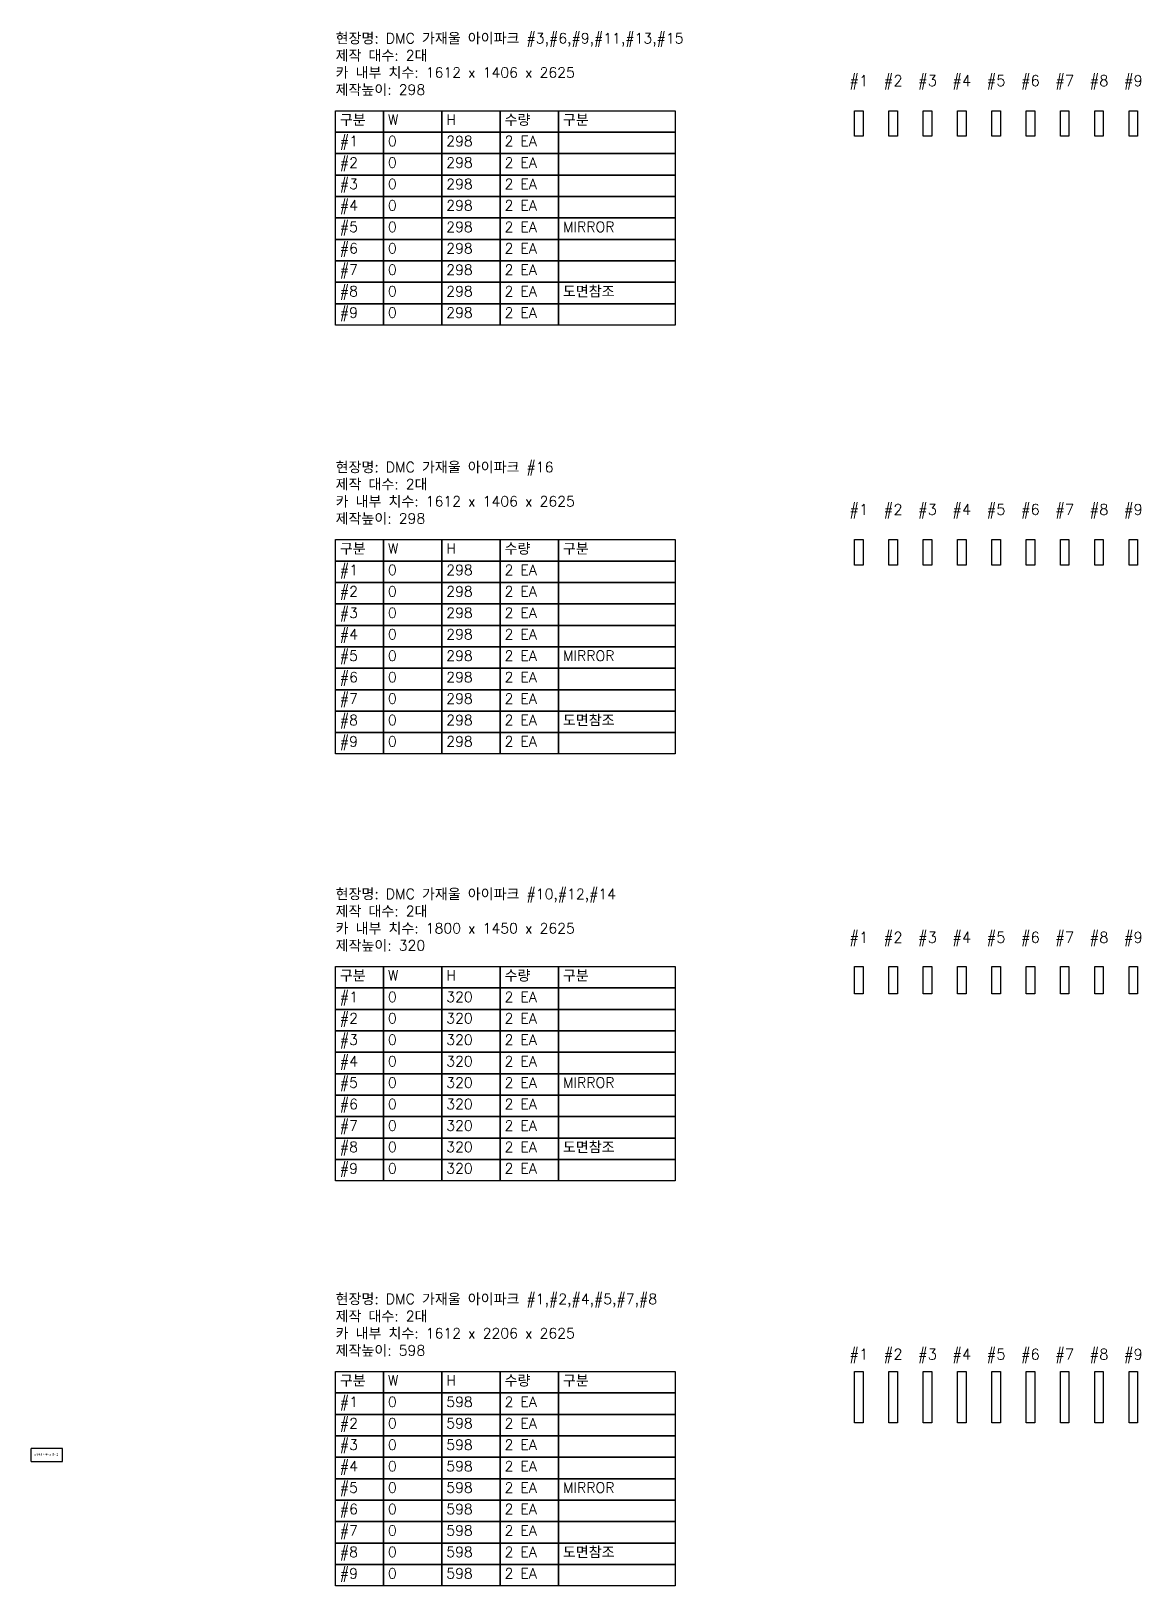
# Model space of a CAD drawing. Header units: millimetres. Extents: x -3500 to 9438, y -1452 to 16677.
import ezdxf
from ezdxf.enums import TextEntityAlignment as Align

# ---------------------------------------------------------------- set-up
doc = ezdxf.new("R2010")
doc.units = ezdxf.units.MM
doc.layers.add('레이져', color=7, linetype='Continuous')
doc.styles.add('GHS', font='romans.shx', dxfattribs={"width": 0.9, "height": 35, "bigfont": 'ghs.shx'})
doc.styles.add('H', font='romans.shx', dxfattribs={"width": 0.9})

msp = doc.modelspace()

# ---------------------------------------------------------------- linework, layer by layer
for p, q in [((50, 15748), (610, 15748)), ((50, 15498), (50, 15748)), ((610, 15748), (610, 15498)), ((610, 15748), (1290, 15748)), ((610, 15498), (610, 15748)), ((1290, 15748), (1290, 15498)), ((1290, 15748), (1970, 15748)), ((1290, 15498), (1290, 15748)), ((1970, 15748), (1970, 15498)), ((1970, 15748), (2650, 15748)), ((1970, 15498), (1970, 15748)), ((2650, 15748), (2650, 15498)), ((2650, 15748), (4010, 15748)), ((2650, 15498), (2650, 15748)), ((4010, 15748), (4010, 15498)), ((610, 15498), (50, 15498)), ((50, 15498), (610, 15498)), ((50, 15248), (50, 15498)), ((1290, 15498), (610, 15498)), ((610, 15498), (610, 15248)), ((610, 15498), (1290, 15498)), ((610, 15248), (610, 15498)), ((1970, 15498), (1290, 15498)), ((1290, 15498), (1290, 15248)), ((1290, 15498), (1970, 15498)), ((1290, 15248), (1290, 15498)), ((2650, 15498), (1970, 15498)), ((1970, 15498), (1970, 15248)), ((1970, 15498), (2650, 15498)), ((1970, 15248), (1970, 15498)), ((4010, 15498), (2650, 15498)), ((2650, 15498), (2650, 15248)), ((2650, 15498), (4010, 15498)), ((2650, 15248), (2650, 15498)), ((4010, 15498), (4010, 15248)), ((610, 15248), (50, 15248)), ((50, 15248), (610, 15248)), ((50, 14998), (50, 15248)), ((1290, 15248), (610, 15248)), ((610, 15248), (610, 14998)), ((610, 15248), (1290, 15248)), ((610, 14998), (610, 15248)), ((1970, 15248), (1290, 15248)), ((1290, 15248), (1290, 14998)), ((1290, 15248), (1970, 15248)), ((1290, 14998), (1290, 15248)), ((2650, 15248), (1970, 15248)), ((1970, 15248), (1970, 14998)), ((1970, 15248), (2650, 15248)), ((1970, 14998), (1970, 15248)), ((4010, 15248), (2650, 15248)), ((2650, 15248), (2650, 14998)), ((2650, 15248), (4010, 15248)), ((2650, 14998), (2650, 15248)), ((4010, 15248), (4010, 14998)), ((610, 14998), (50, 14998)), ((50, 14998), (610, 14998)), ((50, 14748), (50, 14998)), ((1290, 14998), (610, 14998)), ((610, 14998), (610, 14748)), ((610, 14998), (1290, 14998)), ((610, 14748), (610, 14998)), ((1970, 14998), (1290, 14998)), ((1290, 14998), (1290, 14748)), ((1290, 14998), (1970, 14998)), ((1290, 14748), (1290, 14998)), ((2650, 14998), (1970, 14998)), ((1970, 14998), (1970, 14748)), ((1970, 14998), (2650, 14998)), ((1970, 14748), (1970, 14998)), ((4010, 14998), (2650, 14998)), ((2650, 14998), (2650, 14748)), ((2650, 14998), (4010, 14998)), ((2650, 14748), (2650, 14998)), ((4010, 14998), (4010, 14748)), ((610, 14748), (50, 14748)), ((50, 14748), (610, 14748)), ((50, 14498), (50, 14748)), ((1290, 14748), (610, 14748)), ((610, 14748), (610, 14498)), ((610, 14748), (1290, 14748)), ((610, 14498), (610, 14748)), ((1970, 14748), (1290, 14748)), ((1290, 14748), (1290, 14498)), ((1290, 14748), (1970, 14748)), ((1290, 14498), (1290, 14748)), ((2650, 14748), (1970, 14748)), ((1970, 14748), (1970, 14498)), ((1970, 14748), (2650, 14748)), ((1970, 14498), (1970, 14748)), ((4010, 14748), (2650, 14748)), ((2650, 14748), (2650, 14498)), ((2650, 14748), (4010, 14748)), ((2650, 14498), (2650, 14748)), ((4010, 14748), (4010, 14498)), ((610, 14498), (50, 14498)), ((50, 14498), (610, 14498)), ((50, 14248), (50, 14498)), ((1290, 14498), (610, 14498)), ((610, 14498), (610, 14248)), ((610, 14498), (1290, 14498)), ((610, 14248), (610, 14498)), ((1970, 14498), (1290, 14498)), ((1290, 14498), (1290, 14248)), ((1290, 14498), (1970, 14498)), ((1290, 14248), (1290, 14498)), ((2650, 14498), (1970, 14498)), ((1970, 14498), (1970, 14248)), ((1970, 14498), (2650, 14498)), ((1970, 14248), (1970, 14498)), ((4010, 14498), (2650, 14498)), ((2650, 14498), (2650, 14248)), ((2650, 14498), (4010, 14498)), ((2650, 14248), (2650, 14498)), ((4010, 14498), (4010, 14248)), ((610, 14248), (50, 14248)), ((50, 14248), (610, 14248)), ((50, 13998), (50, 14248)), ((1290, 14248), (610, 14248)), ((610, 14248), (610, 13998)), ((610, 14248), (1290, 14248)), ((610, 13998), (610, 14248)), ((1970, 14248), (1290, 14248)), ((1290, 14248), (1290, 13998)), ((1290, 14248), (1970, 14248)), ((1290, 13998), (1290, 14248)), ((2650, 14248), (1970, 14248)), ((1970, 14248), (1970, 13998)), ((1970, 14248), (2650, 14248)), ((1970, 13998), (1970, 14248)), ((4010, 14248), (2650, 14248)), ((2650, 14248), (2650, 13998)), ((2650, 14248), (4010, 14248)), ((2650, 13998), (2650, 14248)), ((4010, 14248), (4010, 13998)), ((610, 13998), (50, 13998)), ((50, 13998), (610, 13998)), ((50, 13748), (50, 13998)), ((1290, 13998), (610, 13998)), ((610, 13998), (610, 13748)), ((610, 13998), (1290, 13998)), ((610, 13748), (610, 13998)), ((1970, 13998), (1290, 13998)), ((1290, 13998), (1290, 13748)), ((1290, 13998), (1970, 13998)), ((1290, 13748), (1290, 13998)), ((2650, 13998), (1970, 13998)), ((1970, 13998), (1970, 13748)), ((1970, 13998), (2650, 13998)), ((1970, 13748), (1970, 13998)), ((4010, 13998), (2650, 13998)), ((2650, 13998), (2650, 13748)), ((2650, 13998), (4010, 13998)), ((2650, 13748), (2650, 13998)), ((4010, 13998), (4010, 13748)), ((610, 13748), (50, 13748)), ((50, 13748), (610, 13748)), ((50, 13498), (50, 13748)), ((1290, 13748), (610, 13748)), ((610, 13748), (610, 13498)), ((610, 13748), (1290, 13748)), ((610, 13498), (610, 13748)), ((1970, 13748), (1290, 13748)), ((1290, 13748), (1290, 13498)), ((1290, 13748), (1970, 13748)), ((1290, 13498), (1290, 13748)), ((2650, 13748), (1970, 13748)), ((1970, 13748), (1970, 13498)), ((1970, 13748), (2650, 13748)), ((1970, 13498), (1970, 13748)), ((4010, 13748), (2650, 13748)), ((2650, 13748), (2650, 13498)), ((2650, 13748), (4010, 13748)), ((2650, 13498), (2650, 13748)), ((4010, 13748), (4010, 13498)), ((610, 13498), (50, 13498)), ((50, 13498), (610, 13498)), ((50, 13248), (50, 13498)), ((1290, 13498), (610, 13498)), ((610, 13498), (610, 13248)), ((610, 13498), (1290, 13498)), ((610, 13248), (610, 13498)), ((1970, 13498), (1290, 13498)), ((1290, 13498), (1290, 13248)), ((1290, 13498), (1970, 13498)), ((1290, 13248), (1290, 13498)), ((2650, 13498), (1970, 13498)), ((1970, 13498), (1970, 13248)), ((1970, 13498), (2650, 13498)), ((1970, 13248), (1970, 13498)), ((4010, 13498), (2650, 13498)), ((2650, 13498), (2650, 13248)), ((2650, 13498), (4010, 13498)), ((2650, 13248), (2650, 13498)), ((4010, 13498), (4010, 13248)), ((610, 13248), (50, 13248)), ((1290, 13248), (610, 13248)), ((1970, 13248), (1290, 13248)), ((2650, 13248), (1970, 13248)), ((4010, 13248), (2650, 13248)), ((50, 10748), (610, 10748)), ((50, 10498), (50, 10748)), ((610, 10748), (610, 10498)), ((610, 10748), (1290, 10748)), ((610, 10498), (610, 10748)), ((1290, 10748), (1290, 10498)), ((1290, 10748), (1970, 10748)), ((1290, 10498), (1290, 10748)), ((1970, 10748), (1970, 10498)), ((1970, 10748), (2650, 10748)), ((1970, 10498), (1970, 10748)), ((2650, 10748), (2650, 10498)), ((2650, 10748), (4010, 10748)), ((2650, 10498), (2650, 10748)), ((4010, 10748), (4010, 10498)), ((610, 10498), (50, 10498)), ((50, 10498), (610, 10498)), ((50, 10248), (50, 10498)), ((1290, 10498), (610, 10498)), ((610, 10498), (610, 10248)), ((610, 10498), (1290, 10498)), ((610, 10248), (610, 10498)), ((1970, 10498), (1290, 10498)), ((1290, 10498), (1290, 10248)), ((1290, 10498), (1970, 10498)), ((1290, 10248), (1290, 10498)), ((2650, 10498), (1970, 10498)), ((1970, 10498), (1970, 10248)), ((1970, 10498), (2650, 10498)), ((1970, 10248), (1970, 10498)), ((4010, 10498), (2650, 10498)), ((2650, 10498), (2650, 10248)), ((2650, 10498), (4010, 10498)), ((2650, 10248), (2650, 10498)), ((4010, 10498), (4010, 10248)), ((610, 10248), (50, 10248)), ((50, 10248), (610, 10248)), ((50, 9998), (50, 10248)), ((1290, 10248), (610, 10248)), ((610, 10248), (610, 9998)), ((610, 10248), (1290, 10248)), ((610, 9998), (610, 10248)), ((1970, 10248), (1290, 10248)), ((1290, 10248), (1290, 9998)), ((1290, 10248), (1970, 10248)), ((1290, 9998), (1290, 10248)), ((2650, 10248), (1970, 10248)), ((1970, 10248), (1970, 9998)), ((1970, 10248), (2650, 10248)), ((1970, 9998), (1970, 10248)), ((4010, 10248), (2650, 10248)), ((2650, 10248), (2650, 9998)), ((2650, 10248), (4010, 10248)), ((2650, 9998), (2650, 10248)), ((4010, 10248), (4010, 9998)), ((610, 9998), (50, 9998)), ((50, 9998), (610, 9998)), ((50, 9748), (50, 9998)), ((1290, 9998), (610, 9998)), ((610, 9998), (610, 9748)), ((610, 9998), (1290, 9998)), ((610, 9748), (610, 9998)), ((1970, 9998), (1290, 9998)), ((1290, 9998), (1290, 9748)), ((1290, 9998), (1970, 9998)), ((1290, 9748), (1290, 9998)), ((2650, 9998), (1970, 9998)), ((1970, 9998), (1970, 9748)), ((1970, 9998), (2650, 9998)), ((1970, 9748), (1970, 9998)), ((4010, 9998), (2650, 9998)), ((2650, 9998), (2650, 9748)), ((2650, 9998), (4010, 9998)), ((2650, 9748), (2650, 9998)), ((4010, 9998), (4010, 9748)), ((610, 9748), (50, 9748)), ((50, 9748), (610, 9748)), ((50, 9498), (50, 9748)), ((1290, 9748), (610, 9748)), ((610, 9748), (610, 9498)), ((610, 9748), (1290, 9748)), ((610, 9498), (610, 9748)), ((1970, 9748), (1290, 9748)), ((1290, 9748), (1290, 9498)), ((1290, 9748), (1970, 9748)), ((1290, 9498), (1290, 9748)), ((2650, 9748), (1970, 9748)), ((1970, 9748), (1970, 9498)), ((1970, 9748), (2650, 9748)), ((1970, 9498), (1970, 9748)), ((4010, 9748), (2650, 9748)), ((2650, 9748), (2650, 9498)), ((2650, 9748), (4010, 9748)), ((2650, 9498), (2650, 9748)), ((4010, 9748), (4010, 9498)), ((610, 9498), (50, 9498)), ((50, 9498), (610, 9498)), ((50, 9248), (50, 9498)), ((1290, 9498), (610, 9498)), ((610, 9498), (610, 9248)), ((610, 9498), (1290, 9498)), ((610, 9248), (610, 9498)), ((1970, 9498), (1290, 9498)), ((1290, 9498), (1290, 9248)), ((1290, 9498), (1970, 9498)), ((1290, 9248), (1290, 9498)), ((2650, 9498), (1970, 9498)), ((1970, 9498), (1970, 9248)), ((1970, 9498), (2650, 9498)), ((1970, 9248), (1970, 9498)), ((4010, 9498), (2650, 9498)), ((2650, 9498), (2650, 9248)), ((2650, 9498), (4010, 9498)), ((2650, 9248), (2650, 9498)), ((4010, 9498), (4010, 9248)), ((610, 9248), (50, 9248)), ((50, 9248), (610, 9248)), ((50, 8998), (50, 9248)), ((1290, 9248), (610, 9248)), ((610, 9248), (610, 8998)), ((610, 9248), (1290, 9248)), ((610, 8998), (610, 9248)), ((1970, 9248), (1290, 9248)), ((1290, 9248), (1290, 8998)), ((1290, 9248), (1970, 9248)), ((1290, 8998), (1290, 9248)), ((2650, 9248), (1970, 9248)), ((1970, 9248), (1970, 8998)), ((1970, 9248), (2650, 9248)), ((1970, 8998), (1970, 9248)), ((4010, 9248), (2650, 9248)), ((2650, 9248), (2650, 8998)), ((2650, 9248), (4010, 9248)), ((2650, 8998), (2650, 9248)), ((4010, 9248), (4010, 8998)), ((610, 8998), (50, 8998)), ((50, 8998), (610, 8998)), ((50, 8748), (50, 8998)), ((1290, 8998), (610, 8998)), ((610, 8998), (610, 8748)), ((610, 8998), (1290, 8998)), ((610, 8748), (610, 8998)), ((1970, 8998), (1290, 8998)), ((1290, 8998), (1290, 8748)), ((1290, 8998), (1970, 8998)), ((1290, 8748), (1290, 8998)), ((2650, 8998), (1970, 8998)), ((1970, 8998), (1970, 8748)), ((1970, 8998), (2650, 8998)), ((1970, 8748), (1970, 8998)), ((4010, 8998), (2650, 8998)), ((2650, 8998), (2650, 8748)), ((2650, 8998), (4010, 8998)), ((2650, 8748), (2650, 8998)), ((4010, 8998), (4010, 8748)), ((610, 8748), (50, 8748)), ((50, 8748), (610, 8748)), ((50, 8498), (50, 8748)), ((1290, 8748), (610, 8748)), ((610, 8748), (610, 8498)), ((610, 8748), (1290, 8748)), ((610, 8498), (610, 8748)), ((1970, 8748), (1290, 8748)), ((1290, 8748), (1290, 8498)), ((1290, 8748), (1970, 8748)), ((1290, 8498), (1290, 8748)), ((2650, 8748), (1970, 8748)), ((1970, 8748), (1970, 8498)), ((1970, 8748), (2650, 8748)), ((1970, 8498), (1970, 8748)), ((4010, 8748), (2650, 8748)), ((2650, 8748), (2650, 8498)), ((2650, 8748), (4010, 8748)), ((2650, 8498), (2650, 8748)), ((4010, 8748), (4010, 8498)), ((610, 8498), (50, 8498)), ((50, 8498), (610, 8498)), ((50, 8248), (50, 8498)), ((1290, 8498), (610, 8498)), ((610, 8498), (610, 8248)), ((610, 8498), (1290, 8498)), ((610, 8248), (610, 8498)), ((1970, 8498), (1290, 8498)), ((1290, 8498), (1290, 8248)), ((1290, 8498), (1970, 8498)), ((1290, 8248), (1290, 8498)), ((2650, 8498), (1970, 8498)), ((1970, 8498), (1970, 8248)), ((1970, 8498), (2650, 8498)), ((1970, 8248), (1970, 8498)), ((4010, 8498), (2650, 8498)), ((2650, 8498), (2650, 8248)), ((2650, 8498), (4010, 8498)), ((2650, 8248), (2650, 8498)), ((4010, 8498), (4010, 8248)), ((610, 8248), (50, 8248)), ((1290, 8248), (610, 8248)), ((1970, 8248), (1290, 8248)), ((2650, 8248), (1970, 8248)), ((4010, 8248), (2650, 8248)), ((50, 5770), (610, 5770)), ((50, 5520), (50, 5770)), ((610, 5770), (610, 5520)), ((610, 5770), (1290, 5770)), ((610, 5520), (610, 5770)), ((1290, 5770), (1290, 5520)), ((1290, 5770), (1970, 5770)), ((1290, 5520), (1290, 5770)), ((1970, 5770), (1970, 5520)), ((1970, 5770), (2650, 5770)), ((1970, 5520), (1970, 5770)), ((2650, 5770), (2650, 5520)), ((2650, 5770), (4010, 5770)), ((2650, 5520), (2650, 5770)), ((4010, 5770), (4010, 5520)), ((610, 5520), (50, 5520)), ((50, 5520), (610, 5520)), ((50, 5270), (50, 5520)), ((1290, 5520), (610, 5520)), ((610, 5520), (610, 5270)), ((610, 5520), (1290, 5520)), ((610, 5270), (610, 5520)), ((1970, 5520), (1290, 5520)), ((1290, 5520), (1290, 5270)), ((1290, 5520), (1970, 5520)), ((1290, 5270), (1290, 5520)), ((2650, 5520), (1970, 5520)), ((1970, 5520), (1970, 5270)), ((1970, 5520), (2650, 5520)), ((1970, 5270), (1970, 5520)), ((4010, 5520), (2650, 5520)), ((2650, 5520), (2650, 5270)), ((2650, 5520), (4010, 5520)), ((2650, 5270), (2650, 5520)), ((4010, 5520), (4010, 5270)), ((610, 5270), (50, 5270)), ((50, 5270), (610, 5270)), ((50, 5020), (50, 5270)), ((1290, 5270), (610, 5270)), ((610, 5270), (610, 5020)), ((610, 5270), (1290, 5270)), ((610, 5020), (610, 5270)), ((1970, 5270), (1290, 5270)), ((1290, 5270), (1290, 5020)), ((1290, 5270), (1970, 5270)), ((1290, 5020), (1290, 5270)), ((2650, 5270), (1970, 5270)), ((1970, 5270), (1970, 5020)), ((1970, 5270), (2650, 5270)), ((1970, 5020), (1970, 5270)), ((4010, 5270), (2650, 5270)), ((2650, 5270), (2650, 5020)), ((2650, 5270), (4010, 5270)), ((2650, 5020), (2650, 5270)), ((4010, 5270), (4010, 5020)), ((610, 5020), (50, 5020)), ((50, 5020), (610, 5020)), ((50, 4770), (50, 5020)), ((1290, 5020), (610, 5020)), ((610, 5020), (610, 4770)), ((610, 5020), (1290, 5020)), ((610, 4770), (610, 5020)), ((1970, 5020), (1290, 5020)), ((1290, 5020), (1290, 4770)), ((1290, 5020), (1970, 5020)), ((1290, 4770), (1290, 5020)), ((2650, 5020), (1970, 5020)), ((1970, 5020), (1970, 4770)), ((1970, 5020), (2650, 5020)), ((1970, 4770), (1970, 5020)), ((4010, 5020), (2650, 5020)), ((2650, 5020), (2650, 4770)), ((2650, 5020), (4010, 5020)), ((2650, 4770), (2650, 5020)), ((4010, 5020), (4010, 4770)), ((610, 4770), (50, 4770)), ((50, 4770), (610, 4770)), ((50, 4520), (50, 4770)), ((1290, 4770), (610, 4770)), ((610, 4770), (610, 4520)), ((610, 4770), (1290, 4770)), ((610, 4520), (610, 4770)), ((1970, 4770), (1290, 4770)), ((1290, 4770), (1290, 4520)), ((1290, 4770), (1970, 4770)), ((1290, 4520), (1290, 4770)), ((2650, 4770), (1970, 4770)), ((1970, 4770), (1970, 4520)), ((1970, 4770), (2650, 4770)), ((1970, 4520), (1970, 4770)), ((4010, 4770), (2650, 4770)), ((2650, 4770), (2650, 4520)), ((2650, 4770), (4010, 4770)), ((2650, 4520), (2650, 4770)), ((4010, 4770), (4010, 4520)), ((610, 4520), (50, 4520)), ((50, 4520), (610, 4520)), ((50, 4270), (50, 4520)), ((1290, 4520), (610, 4520)), ((610, 4520), (610, 4270)), ((610, 4520), (1290, 4520)), ((610, 4270), (610, 4520)), ((1970, 4520), (1290, 4520)), ((1290, 4520), (1290, 4270)), ((1290, 4520), (1970, 4520)), ((1290, 4270), (1290, 4520)), ((2650, 4520), (1970, 4520)), ((1970, 4520), (1970, 4270)), ((1970, 4520), (2650, 4520)), ((1970, 4270), (1970, 4520)), ((4010, 4520), (2650, 4520)), ((2650, 4520), (2650, 4270)), ((2650, 4520), (4010, 4520)), ((2650, 4270), (2650, 4520)), ((4010, 4520), (4010, 4270)), ((610, 4270), (50, 4270)), ((50, 4270), (610, 4270)), ((50, 4020), (50, 4270)), ((1290, 4270), (610, 4270)), ((610, 4270), (610, 4020)), ((610, 4270), (1290, 4270)), ((610, 4020), (610, 4270)), ((1970, 4270), (1290, 4270)), ((1290, 4270), (1290, 4020)), ((1290, 4270), (1970, 4270)), ((1290, 4020), (1290, 4270)), ((2650, 4270), (1970, 4270)), ((1970, 4270), (1970, 4020)), ((1970, 4270), (2650, 4270)), ((1970, 4020), (1970, 4270)), ((4010, 4270), (2650, 4270)), ((2650, 4270), (2650, 4020)), ((2650, 4270), (4010, 4270)), ((2650, 4020), (2650, 4270)), ((4010, 4270), (4010, 4020)), ((610, 4020), (50, 4020)), ((50, 4020), (610, 4020)), ((50, 3770), (50, 4020)), ((1290, 4020), (610, 4020)), ((610, 4020), (610, 3770)), ((610, 4020), (1290, 4020)), ((610, 3770), (610, 4020)), ((1970, 4020), (1290, 4020)), ((1290, 4020), (1290, 3770)), ((1290, 4020), (1970, 4020)), ((1290, 3770), (1290, 4020)), ((2650, 4020), (1970, 4020)), ((1970, 4020), (1970, 3770)), ((1970, 4020), (2650, 4020)), ((1970, 3770), (1970, 4020)), ((4010, 4020), (2650, 4020)), ((2650, 4020), (2650, 3770)), ((2650, 4020), (4010, 4020)), ((2650, 3770), (2650, 4020)), ((4010, 4020), (4010, 3770)), ((610, 3770), (50, 3770)), ((50, 3770), (610, 3770)), ((50, 3520), (50, 3770)), ((1290, 3770), (610, 3770)), ((610, 3770), (610, 3520)), ((610, 3770), (1290, 3770)), ((610, 3520), (610, 3770)), ((1970, 3770), (1290, 3770)), ((1290, 3770), (1290, 3520)), ((1290, 3770), (1970, 3770)), ((1290, 3520), (1290, 3770)), ((2650, 3770), (1970, 3770)), ((1970, 3770), (1970, 3520)), ((1970, 3770), (2650, 3770)), ((1970, 3520), (1970, 3770)), ((4010, 3770), (2650, 3770)), ((2650, 3770), (2650, 3520)), ((2650, 3770), (4010, 3770)), ((2650, 3520), (2650, 3770)), ((4010, 3770), (4010, 3520)), ((610, 3520), (50, 3520)), ((50, 3520), (610, 3520)), ((50, 3270), (50, 3520)), ((1290, 3520), (610, 3520)), ((610, 3520), (610, 3270)), ((610, 3520), (1290, 3520)), ((610, 3270), (610, 3520)), ((1970, 3520), (1290, 3520)), ((1290, 3520), (1290, 3270)), ((1290, 3520), (1970, 3520)), ((1290, 3270), (1290, 3520)), ((2650, 3520), (1970, 3520)), ((1970, 3520), (1970, 3270)), ((1970, 3520), (2650, 3520)), ((1970, 3270), (1970, 3520)), ((4010, 3520), (2650, 3520)), ((2650, 3520), (2650, 3270)), ((2650, 3520), (4010, 3520)), ((2650, 3270), (2650, 3520)), ((4010, 3520), (4010, 3270)), ((610, 3270), (50, 3270)), ((1290, 3270), (610, 3270)), ((1970, 3270), (1290, 3270)), ((2650, 3270), (1970, 3270)), ((4010, 3270), (2650, 3270)), ((50, 1048), (610, 1048)), ((50, 798), (50, 1048)), ((610, 1048), (610, 798)), ((610, 1048), (1290, 1048)), ((610, 798), (610, 1048)), ((1290, 1048), (1290, 798)), ((1290, 1048), (1970, 1048)), ((1290, 798), (1290, 1048)), ((1970, 1048), (1970, 798)), ((1970, 1048), (2650, 1048)), ((1970, 798), (1970, 1048)), ((2650, 1048), (2650, 798)), ((2650, 1048), (4010, 1048)), ((2650, 798), (2650, 1048)), ((4010, 1048), (4010, 798)), ((610, 798), (50, 798)), ((50, 798), (610, 798)), ((50, 548), (50, 798)), ((1290, 798), (610, 798)), ((610, 798), (610, 548)), ((610, 798), (1290, 798)), ((610, 548), (610, 798)), ((1970, 798), (1290, 798)), ((1290, 798), (1290, 548)), ((1290, 798), (1970, 798)), ((1290, 548), (1290, 798)), ((2650, 798), (1970, 798)), ((1970, 798), (1970, 548)), ((1970, 798), (2650, 798)), ((1970, 548), (1970, 798)), ((4010, 798), (2650, 798)), ((2650, 798), (2650, 548)), ((2650, 798), (4010, 798)), ((2650, 548), (2650, 798)), ((4010, 798), (4010, 548)), ((610, 548), (50, 548)), ((50, 548), (610, 548)), ((50, 298), (50, 548)), ((1290, 548), (610, 548)), ((610, 548), (610, 298)), ((610, 548), (1290, 548)), ((610, 298), (610, 548)), ((1970, 548), (1290, 548)), ((1290, 548), (1290, 298)), ((1290, 548), (1970, 548)), ((1290, 298), (1290, 548)), ((2650, 548), (1970, 548)), ((1970, 548), (1970, 298)), ((1970, 548), (2650, 548)), ((1970, 298), (1970, 548)), ((4010, 548), (2650, 548)), ((2650, 548), (2650, 298)), ((2650, 548), (4010, 548)), ((2650, 298), (2650, 548)), ((4010, 548), (4010, 298)), ((610, 298), (50, 298)), ((50, 298), (610, 298)), ((50, 48), (50, 298)), ((1290, 298), (610, 298)), ((610, 298), (610, 48)), ((610, 298), (1290, 298)), ((610, 48), (610, 298)), ((1970, 298), (1290, 298)), ((1290, 298), (1290, 48)), ((1290, 298), (1970, 298)), ((1290, 48), (1290, 298)), ((2650, 298), (1970, 298)), ((1970, 298), (1970, 48)), ((1970, 298), (2650, 298)), ((1970, 48), (1970, 298)), ((4010, 298), (2650, 298)), ((2650, 298), (2650, 48)), ((2650, 298), (4010, 298)), ((2650, 48), (2650, 298)), ((4010, 298), (4010, 48)), ((610, 48), (50, 48)), ((50, 48), (610, 48)), ((50, -202), (50, 48)), ((1290, 48), (610, 48)), ((610, 48), (610, -202)), ((610, 48), (1290, 48)), ((610, -202), (610, 48)), ((1970, 48), (1290, 48)), ((1290, 48), (1290, -202)), ((1290, 48), (1970, 48)), ((1290, -202), (1290, 48)), ((2650, 48), (1970, 48)), ((1970, 48), (1970, -202)), ((1970, 48), (2650, 48)), ((1970, -202), (1970, 48)), ((4010, 48), (2650, 48)), ((2650, 48), (2650, -202)), ((2650, 48), (4010, 48)), ((2650, -202), (2650, 48)), ((4010, 48), (4010, -202)), ((610, -202), (50, -202)), ((50, -202), (610, -202)), ((50, -452), (50, -202)), ((1290, -202), (610, -202)), ((610, -202), (610, -452)), ((610, -202), (1290, -202)), ((610, -452), (610, -202)), ((1970, -202), (1290, -202)), ((1290, -202), (1290, -452)), ((1290, -202), (1970, -202)), ((1290, -452), (1290, -202)), ((2650, -202), (1970, -202)), ((1970, -202), (1970, -452)), ((1970, -202), (2650, -202)), ((1970, -452), (1970, -202)), ((4010, -202), (2650, -202)), ((2650, -202), (2650, -452)), ((2650, -202), (4010, -202)), ((2650, -452), (2650, -202)), ((4010, -202), (4010, -452)), ((610, -452), (50, -452)), ((50, -452), (610, -452)), ((50, -702), (50, -452)), ((1290, -452), (610, -452)), ((610, -452), (610, -702)), ((610, -452), (1290, -452)), ((610, -702), (610, -452)), ((1970, -452), (1290, -452)), ((1290, -452), (1290, -702)), ((1290, -452), (1970, -452)), ((1290, -702), (1290, -452)), ((2650, -452), (1970, -452)), ((1970, -452), (1970, -702)), ((1970, -452), (2650, -452)), ((1970, -702), (1970, -452)), ((4010, -452), (2650, -452)), ((2650, -452), (2650, -702)), ((2650, -452), (4010, -452)), ((2650, -702), (2650, -452)), ((4010, -452), (4010, -702)), ((610, -702), (50, -702)), ((50, -702), (610, -702)), ((50, -952), (50, -702)), ((1290, -702), (610, -702)), ((610, -702), (610, -952)), ((610, -702), (1290, -702)), ((610, -952), (610, -702)), ((1970, -702), (1290, -702)), ((1290, -702), (1290, -952)), ((1290, -702), (1970, -702)), ((1290, -952), (1290, -702)), ((2650, -702), (1970, -702)), ((1970, -702), (1970, -952)), ((1970, -702), (2650, -702)), ((1970, -952), (1970, -702)), ((4010, -702), (2650, -702)), ((2650, -702), (2650, -952)), ((2650, -702), (4010, -702)), ((2650, -952), (2650, -702)), ((4010, -702), (4010, -952)), ((610, -952), (50, -952)), ((50, -952), (610, -952)), ((50, -1202), (50, -952)), ((1290, -952), (610, -952)), ((610, -952), (610, -1202)), ((610, -952), (1290, -952)), ((610, -1202), (610, -952)), ((1970, -952), (1290, -952)), ((1290, -952), (1290, -1202)), ((1290, -952), (1970, -952)), ((1290, -1202), (1290, -952)), ((2650, -952), (1970, -952)), ((1970, -952), (1970, -1202)), ((1970, -952), (2650, -952)), ((1970, -1202), (1970, -952)), ((4010, -952), (2650, -952)), ((2650, -952), (2650, -1202)), ((2650, -952), (4010, -952)), ((2650, -1202), (2650, -952)), ((4010, -952), (4010, -1202)), ((610, -1202), (50, -1202)), ((50, -1202), (610, -1202)), ((50, -1452), (50, -1202)), ((1290, -1202), (610, -1202)), ((610, -1202), (610, -1452)), ((610, -1202), (1290, -1202)), ((610, -1452), (610, -1202)), ((1970, -1202), (1290, -1202)), ((1290, -1202), (1290, -1452)), ((1290, -1202), (1970, -1202)), ((1290, -1452), (1290, -1202)), ((2650, -1202), (1970, -1202)), ((1970, -1202), (1970, -1452)), ((1970, -1202), (2650, -1202)), ((1970, -1452), (1970, -1202)), ((4010, -1202), (2650, -1202)), ((2650, -1202), (2650, -1452)), ((2650, -1202), (4010, -1202)), ((2650, -1452), (2650, -1202)), ((4010, -1202), (4010, -1452)), ((610, -1452), (50, -1452)), ((1290, -1452), (610, -1452)), ((1970, -1452), (1290, -1452)), ((2650, -1452), (1970, -1452)), ((4010, -1452), (2650, -1452))]:
    msp.add_line(p, q)
at = {"linetype": 'Continuous', "lineweight": 25}
for p, q in [((-3134, 150), (-3500, 150)), ((-3500, 0), (-3500, 150)), ((-3500, 0), (-3134, 0)), ((-3134, 0), (-3134, 150))]:
    msp.add_line(p, q, dxfattribs=at)
at = {"layer": '레이져'}
for p, q in [((6100, 15748), (6200, 15748)), ((6100, 15450), (6100, 15748)), ((6200, 15748), (6200, 15450)), ((6500, 15748), (6600, 15748)), ((6500, 15450), (6500, 15748)), ((6600, 15748), (6600, 15450)), ((6900, 15748), (7000, 15748)), ((6900, 15450), (6900, 15748)), ((7000, 15748), (7000, 15450)), ((7300, 15748), (7400, 15748)), ((7300, 15450), (7300, 15748)), ((7400, 15748), (7400, 15450)), ((7700, 15748), (7800, 15748)), ((7700, 15450), (7700, 15748)), ((7800, 15748), (7800, 15450)), ((8100, 15748), (8200, 15748)), ((8100, 15450), (8100, 15748)), ((8200, 15748), (8200, 15450)), ((8500, 15748), (8600, 15748)), ((8500, 15450), (8500, 15748)), ((8600, 15748), (8600, 15450)), ((8900, 15748), (9000, 15748)), ((8900, 15450), (8900, 15748)), ((9000, 15748), (9000, 15450)), ((9300, 15748), (9400, 15748)), ((9300, 15450), (9300, 15748)), ((9400, 15748), (9400, 15450)), ((6200, 15450), (6100, 15450)), ((6600, 15450), (6500, 15450)), ((7000, 15450), (6900, 15450)), ((7400, 15450), (7300, 15450)), ((7800, 15450), (7700, 15450)), ((8200, 15450), (8100, 15450)), ((8600, 15450), (8500, 15450)), ((9000, 15450), (8900, 15450)), ((9400, 15450), (9300, 15450)), ((6100, 10748), (6200, 10748)), ((6100, 10450), (6100, 10748)), ((6200, 10748), (6200, 10450)), ((6500, 10748), (6600, 10748)), ((6500, 10450), (6500, 10748)), ((6600, 10748), (6600, 10450)), ((6900, 10748), (7000, 10748)), ((6900, 10450), (6900, 10748)), ((7000, 10748), (7000, 10450)), ((7300, 10748), (7400, 10748)), ((7300, 10450), (7300, 10748)), ((7400, 10748), (7400, 10450)), ((7700, 10748), (7800, 10748)), ((7700, 10450), (7700, 10748)), ((7800, 10748), (7800, 10450)), ((8100, 10748), (8200, 10748)), ((8100, 10450), (8100, 10748)), ((8200, 10748), (8200, 10450)), ((8500, 10748), (8600, 10748)), ((8500, 10450), (8500, 10748)), ((8600, 10748), (8600, 10450)), ((8900, 10748), (9000, 10748)), ((8900, 10450), (8900, 10748)), ((9000, 10748), (9000, 10450)), ((9300, 10748), (9400, 10748)), ((9300, 10450), (9300, 10748)), ((9400, 10748), (9400, 10450)), ((6200, 10450), (6100, 10450)), ((6600, 10450), (6500, 10450)), ((7000, 10450), (6900, 10450)), ((7400, 10450), (7300, 10450)), ((7800, 10450), (7700, 10450)), ((8200, 10450), (8100, 10450)), ((8600, 10450), (8500, 10450)), ((9000, 10450), (8900, 10450)), ((9400, 10450), (9300, 10450)), ((6100, 5770), (6200, 5770)), ((6100, 5450), (6100, 5770)), ((6200, 5770), (6200, 5450)), ((6500, 5770), (6600, 5770)), ((6500, 5450), (6500, 5770)), ((6600, 5770), (6600, 5450)), ((6900, 5770), (7000, 5770)), ((6900, 5450), (6900, 5770)), ((7000, 5770), (7000, 5450)), ((7300, 5770), (7400, 5770)), ((7300, 5450), (7300, 5770)), ((7400, 5770), (7400, 5450)), ((7700, 5770), (7800, 5770)), ((7700, 5450), (7700, 5770)), ((7800, 5770), (7800, 5450)), ((8100, 5770), (8200, 5770)), ((8100, 5450), (8100, 5770)), ((8200, 5770), (8200, 5450)), ((8500, 5770), (8600, 5770)), ((8500, 5450), (8500, 5770)), ((8600, 5770), (8600, 5450)), ((8900, 5770), (9000, 5770)), ((8900, 5450), (8900, 5770)), ((9000, 5770), (9000, 5450)), ((9300, 5770), (9400, 5770)), ((9300, 5450), (9300, 5770)), ((9400, 5770), (9400, 5450)), ((6200, 5450), (6100, 5450)), ((6600, 5450), (6500, 5450)), ((7000, 5450), (6900, 5450)), ((7400, 5450), (7300, 5450)), ((7800, 5450), (7700, 5450)), ((8200, 5450), (8100, 5450)), ((8600, 5450), (8500, 5450)), ((9000, 5450), (8900, 5450)), ((9400, 5450), (9300, 5450)), ((6100, 1048), (6200, 1048)), ((6100, 450), (6100, 1048)), ((6200, 1048), (6200, 450)), ((6500, 1048), (6600, 1048)), ((6500, 450), (6500, 1048)), ((6600, 1048), (6600, 450)), ((6900, 1048), (7000, 1048)), ((6900, 450), (6900, 1048)), ((7000, 1048), (7000, 450)), ((7300, 1048), (7400, 1048)), ((7300, 450), (7300, 1048)), ((7400, 1048), (7400, 450)), ((7700, 1048), (7800, 1048)), ((7700, 450), (7700, 1048)), ((7800, 1048), (7800, 450)), ((8100, 1048), (8200, 1048)), ((8100, 450), (8100, 1048)), ((8200, 1048), (8200, 450)), ((8500, 1048), (8600, 1048)), ((8500, 450), (8500, 1048)), ((8600, 1048), (8600, 450)), ((8900, 1048), (9000, 1048)), ((8900, 450), (8900, 1048)), ((9000, 1048), (9000, 450)), ((9300, 1048), (9400, 1048)), ((9300, 450), (9300, 1048)), ((9400, 1048), (9400, 450)), ((6200, 450), (6100, 450)), ((6600, 450), (6500, 450)), ((7000, 450), (6900, 450)), ((7400, 450), (7300, 450)), ((7800, 450), (7700, 450)), ((8200, 450), (8100, 450)), ((8600, 450), (8500, 450)), ((9000, 450), (8900, 450)), ((9400, 450), (9300, 450))]:
    msp.add_line(p, q, dxfattribs=at)

# ---------------------------------------------------------------- texts
at = {"style": 'H'}
for s, p in [('현장명: DMC 가재울 아이파크 #3,#6,#9,#11,#13,#15', (50, 16498)), ('제작 대수: 2대', (50, 16298)), ('카 내부 치수: 1612 x 1406 x 2625', (50, 16098)), ('제작높이: 298', (50, 15898)), ('구분', (100, 15548)), ('W', (660, 15548)), ('H', (1340, 15548)), ('수량', (2020, 15548)), ('구분', (2700, 15548)), ('#1', (100, 15298)), ('0', (660, 15298)), ('298', (1340, 15298)), ('2 EA', (2020, 15298)), ('#2', (100, 15048)), ('0', (660, 15048)), ('298', (1340, 15048)), ('2 EA', (2020, 15048)), ('#3', (100, 14798)), ('0', (660, 14798)), ('298', (1340, 14798)), ('2 EA', (2020, 14798)), ('#4', (100, 14548)), ('0', (660, 14548)), ('298', (1340, 14548)), ('2 EA', (2020, 14548)), ('#5', (100, 14298)), ('0', (660, 14298)), ('298', (1340, 14298)), ('2 EA', (2020, 14298)), ('MIRROR', (2700, 14298)), ('#6', (100, 14048)), ('0', (660, 14048)), ('298', (1340, 14048)), ('2 EA', (2020, 14048)), ('#7', (100, 13798)), ('0', (660, 13798)), ('298', (1340, 13798)), ('2 EA', (2020, 13798)), ('#8', (100, 13548)), ('0', (660, 13548)), ('298', (1340, 13548)), ('2 EA', (2020, 13548)), ('도면참조', (2700, 13548)), ('#9', (100, 13298)), ('0', (660, 13298)), ('298', (1340, 13298)), ('2 EA', (2020, 13298)), ('현장명: DMC 가재울 아이파크 #16', (50, 11498)), ('제작 대수: 2대', (50, 11298)), ('카 내부 치수: 1612 x 1406 x 2625', (50, 11098)), ('제작높이: 298', (50, 10898)), ('구분', (100, 10548)), ('W', (660, 10548)), ('H', (1340, 10548)), ('수량', (2020, 10548)), ('구분', (2700, 10548)), ('#1', (100, 10298)), ('0', (660, 10298)), ('298', (1340, 10298)), ('2 EA', (2020, 10298)), ('#2', (100, 10048)), ('0', (660, 10048)), ('298', (1340, 10048)), ('2 EA', (2020, 10048)), ('#3', (100, 9798)), ('0', (660, 9798)), ('298', (1340, 9798)), ('2 EA', (2020, 9798)), ('#4', (100, 9548)), ('0', (660, 9548)), ('298', (1340, 9548)), ('2 EA', (2020, 9548)), ('#5', (100, 9298)), ('0', (660, 9298)), ('298', (1340, 9298)), ('2 EA', (2020, 9298)), ('MIRROR', (2700, 9298)), ('#6', (100, 9048)), ('0', (660, 9048)), ('298', (1340, 9048)), ('2 EA', (2020, 9048)), ('#7', (100, 8798)), ('0', (660, 8798)), ('298', (1340, 8798)), ('2 EA', (2020, 8798)), ('#8', (100, 8548)), ('0', (660, 8548)), ('298', (1340, 8548)), ('2 EA', (2020, 8548)), ('도면참조', (2700, 8548)), ('#9', (100, 8298)), ('0', (660, 8298)), ('298', (1340, 8298)), ('2 EA', (2020, 8298)), ('현장명: DMC 가재울 아이파크 #10,#12,#14', (50, 6520)), ('제작 대수: 2대', (50, 6320)), ('카 내부 치수: 1800 x 1450 x 2625', (50, 6120)), ('제작높이: 320', (50, 5920)), ('구분', (100, 5570)), ('W', (660, 5570)), ('H', (1340, 5570)), ('수량', (2020, 5570)), ('구분', (2700, 5570)), ('#1', (100, 5320)), ('0', (660, 5320)), ('320', (1340, 5320)), ('2 EA', (2020, 5320)), ('#2', (100, 5070)), ('0', (660, 5070)), ('320', (1340, 5070)), ('2 EA', (2020, 5070)), ('#3', (100, 4820)), ('0', (660, 4820)), ('320', (1340, 4820)), ('2 EA', (2020, 4820)), ('#4', (100, 4570)), ('0', (660, 4570)), ('320', (1340, 4570)), ('2 EA', (2020, 4570)), ('#5', (100, 4320)), ('0', (660, 4320)), ('320', (1340, 4320)), ('2 EA', (2020, 4320)), ('MIRROR', (2700, 4320)), ('#6', (100, 4070)), ('0', (660, 4070)), ('320', (1340, 4070)), ('2 EA', (2020, 4070)), ('#7', (100, 3820)), ('0', (660, 3820)), ('320', (1340, 3820)), ('2 EA', (2020, 3820)), ('#8', (100, 3570)), ('0', (660, 3570)), ('320', (1340, 3570)), ('2 EA', (2020, 3570)), ('도면참조', (2700, 3570)), ('#9', (100, 3320)), ('0', (660, 3320)), ('320', (1340, 3320)), ('2 EA', (2020, 3320)), ('현장명: DMC 가재울 아이파크 #1,#2,#4,#5,#7,#8', (50, 1798)), ('제작 대수: 2대', (50, 1598)), ('카 내부 치수: 1612 x 2206 x 2625', (50, 1398)), ('제작높이: 598', (50, 1198)), ('구분', (100, 848)), ('W', (660, 848)), ('H', (1340, 848)), ('수량', (2020, 848)), ('구분', (2700, 848)), ('#1', (100, 598)), ('0', (660, 598)), ('598', (1340, 598)), ('2 EA', (2020, 598)), ('#2', (100, 348)), ('0', (660, 348)), ('598', (1340, 348)), ('2 EA', (2020, 348)), ('#3', (100, 98)), ('0', (660, 98)), ('598', (1340, 98)), ('2 EA', (2020, 98)), ('#4', (100, -152)), ('0', (660, -152)), ('598', (1340, -152)), ('2 EA', (2020, -152)), ('#5', (100, -402)), ('0', (660, -402)), ('598', (1340, -402)), ('2 EA', (2020, -402)), ('MIRROR', (2700, -402)), ('#6', (100, -652)), ('0', (660, -652)), ('598', (1340, -652)), ('2 EA', (2020, -652)), ('#7', (100, -902)), ('0', (660, -902)), ('598', (1340, -902)), ('2 EA', (2020, -902)), ('#8', (100, -1152)), ('0', (660, -1152)), ('598', (1340, -1152)), ('2 EA', (2020, -1152)), ('도면참조', (2700, -1152)), ('#9', (100, -1402)), ('0', (660, -1402)), ('598', (1340, -1402)), ('2 EA', (2020, -1402))]:
    msp.add_text(s, height=120, dxfattribs=at).set_placement(p, align=Align.BOTTOM_LEFT)
at = {"color": 2, "linetype": 'Continuous', "style": 'GHS', "width": 0.9}
msp.add_text('오성이엘 자동작도 결과물', height=20, dxfattribs=at).set_placement((-3464, 68))
at = {"layer": '레이져', "style": 'H'}
for s, p in [('#1', (6150, 15999)), ('#2', (6550, 15999)), ('#3', (6950, 15999)), ('#4', (7350, 15999)), ('#5', (7750, 15999)), ('#6', (8150, 15999)), ('#7', (8550, 15999)), ('#8', (8950, 15999)), ('#9', (9350, 15999)), ('#1', (6150, 10999)), ('#2', (6550, 10999)), ('#3', (6950, 10999)), ('#4', (7350, 10999)), ('#5', (7750, 10999)), ('#6', (8150, 10999)), ('#7', (8550, 10999)), ('#8', (8950, 10999)), ('#9', (9350, 10999)), ('#1', (6150, 6010)), ('#2', (6550, 6010)), ('#3', (6950, 6010)), ('#4', (7350, 6010)), ('#5', (7750, 6010)), ('#6', (8150, 6010)), ('#7', (8550, 6010)), ('#8', (8950, 6010)), ('#9', (9350, 6010)), ('#1', (6150, 1149)), ('#2', (6550, 1149)), ('#3', (6950, 1149)), ('#4', (7350, 1149)), ('#5', (7750, 1149)), ('#6', (8150, 1149)), ('#7', (8550, 1149)), ('#8', (8950, 1149)), ('#9', (9350, 1149))]:
    msp.add_text(s, height=125, dxfattribs=at).set_placement(p, align=Align.BOTTOM_CENTER)

doc.saveas('drawing.dxf')
